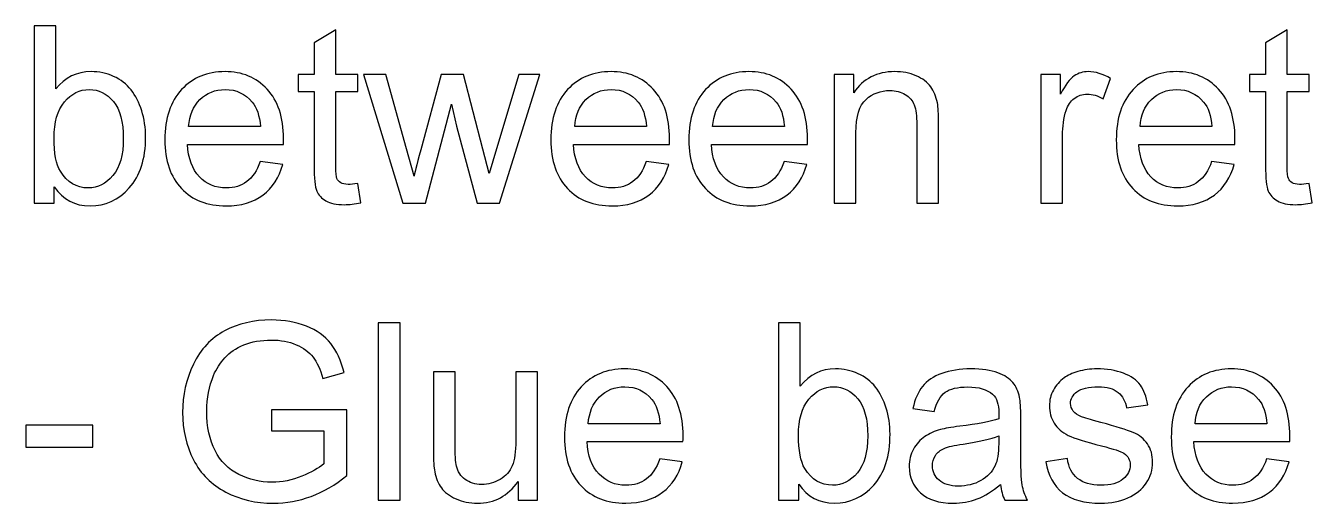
# Model space of a CAD drawing. Header units: centimetres. Extents: x -233 to -82, y 123 to 153.
# Drawn here: x -170.605 to -168.775, y 136.77 to 137.45 of the extents above; entities that cross this region are included whole.
import ezdxf

# ---------------------------------------------------------------- set-up
doc = ezdxf.new("R2010")
doc.units = ezdxf.units.CM
doc.header["$MEASUREMENT"] = 0
doc.layers.add('layer 1', color=7, linetype='Continuous')

msp = doc.modelspace()

# ---------------------------------------------------------------- linework, layer by layer
at = {"layer": 'layer 1'}
for points, knots in [([(-170.564, 137.19798), (-170.564, 137.19798), (-170.5927, 137.19798), (-170.5927, 137.19798), (-170.5927, 137.19798), (-170.5927, 137.19798), (-170.5927, 137.45048), (-170.5927, 137.45048), (-170.5927, 137.45048), (-170.5927, 137.45048), (-170.5617, 137.45048), (-170.5617, 137.45048), (-170.5617, 137.45048), (-170.5617, 137.45048), (-170.5617, 137.36038), (-170.5617, 137.36038), (-170.5617, 137.36038), (-170.5486, 137.37688), (-170.5319, 137.38508), (-170.5116, 137.38508), (-170.5116, 137.38508), (-170.5003, 137.38508), (-170.4897, 137.38278), (-170.4796, 137.37828), (-170.4796, 137.37828), (-170.4696, 137.37378), (-170.4613, 137.36738), (-170.4548, 137.35918), (-170.4548, 137.35918), (-170.4483, 137.35088), (-170.4433, 137.34098), (-170.4396, 137.32938), (-170.4396, 137.32938), (-170.4359, 137.31778), (-170.4341, 137.30538), (-170.4341, 137.29218), (-170.4341, 137.29218), (-170.4341, 137.26088), (-170.4418, 137.23668), (-170.4573, 137.21958), (-170.4573, 137.21958), (-170.4728, 137.20248), (-170.4914, 137.19388), (-170.5131, 137.19388), (-170.5131, 137.19388), (-170.5347, 137.19388), (-170.5517, 137.20288), (-170.564, 137.22088), (-170.564, 137.22088), (-170.564, 137.22088), (-170.564, 137.19798), (-170.564, 137.19798)], [0, 0, 0, 0, 0.0714286, 0.0714286, 0.0714286, 0.0714286, 0.1428571, 0.1428571, 0.1428571, 0.1428571, 0.2142857, 0.2142857, 0.2142857, 0.2142857, 0.2857143, 0.2857143, 0.2857143, 0.2857143, 0.3571429, 0.3571429, 0.3571429, 0.3571429, 0.4285714, 0.4285714, 0.4285714, 0.4285714, 0.5, 0.5, 0.5, 0.5, 0.5714286, 0.5714286, 0.5714286, 0.5714286, 0.6428571, 0.6428571, 0.6428571, 0.6428571, 0.7142857, 0.7142857, 0.7142857, 0.7142857, 0.7857143, 0.7857143, 0.7857143, 0.7857143, 0.8571429, 0.8571429, 0.8571429, 0.8571429, 1, 1, 1, 1]), ([(-170.1324, 137.22568), (-170.1324, 137.22568), (-170.128, 137.19828), (-170.128, 137.19828), (-170.128, 137.19828), (-170.1367, 137.19648), (-170.1445, 137.19558), (-170.1514, 137.19558), (-170.1514, 137.19558), (-170.1627, 137.19558), (-170.1714, 137.19738), (-170.1776, 137.20098), (-170.1776, 137.20098), (-170.1838, 137.20448), (-170.1882, 137.20918), (-170.1907, 137.21498), (-170.1907, 137.21498), (-170.1932, 137.22078), (-170.1945, 137.23298), (-170.1945, 137.25158), (-170.1945, 137.25158), (-170.1945, 137.25158), (-170.1945, 137.35678), (-170.1945, 137.35678), (-170.1945, 137.35678), (-170.1945, 137.35678), (-170.2172, 137.35678), (-170.2172, 137.35678), (-170.2172, 137.35678), (-170.2172, 137.35678), (-170.2172, 137.38088), (-170.2172, 137.38088), (-170.2172, 137.38088), (-170.2172, 137.38088), (-170.1945, 137.38088), (-170.1945, 137.38088), (-170.1945, 137.38088), (-170.1945, 137.38088), (-170.1945, 137.42618), (-170.1945, 137.42618), (-170.1945, 137.42618), (-170.1945, 137.42618), (-170.1636, 137.44478), (-170.1636, 137.44478), (-170.1636, 137.44478), (-170.1636, 137.44478), (-170.1636, 137.38088), (-170.1636, 137.38088), (-170.1636, 137.38088), (-170.1636, 137.38088), (-170.1324, 137.38088), (-170.1324, 137.38088), (-170.1324, 137.38088), (-170.1324, 137.38088), (-170.1324, 137.35678), (-170.1324, 137.35678), (-170.1324, 137.35678), (-170.1324, 137.35678), (-170.1636, 137.35678), (-170.1636, 137.35678), (-170.1636, 137.35678), (-170.1636, 137.35678), (-170.1636, 137.24978), (-170.1636, 137.24978), (-170.1636, 137.24978), (-170.1636, 137.24098), (-170.1631, 137.23528), (-170.162, 137.23278), (-170.162, 137.23278), (-170.1609, 137.23028), (-170.1591, 137.22828), (-170.1566, 137.22678), (-170.1566, 137.22678), (-170.1541, 137.22528), (-170.1506, 137.22448), (-170.1461, 137.22448), (-170.1461, 137.22448), (-170.1426, 137.22448), (-170.1381, 137.22488), (-170.1324, 137.22568)], [0, 0, 0, 0, 0.047619, 0.047619, 0.047619, 0.047619, 0.0952381, 0.0952381, 0.0952381, 0.0952381, 0.1428571, 0.1428571, 0.1428571, 0.1428571, 0.1904762, 0.1904762, 0.1904762, 0.1904762, 0.2380952, 0.2380952, 0.2380952, 0.2380952, 0.2857143, 0.2857143, 0.2857143, 0.2857143, 0.3333333, 0.3333333, 0.3333333, 0.3333333, 0.3809524, 0.3809524, 0.3809524, 0.3809524, 0.4285714, 0.4285714, 0.4285714, 0.4285714, 0.4761905, 0.4761905, 0.4761905, 0.4761905, 0.5238095, 0.5238095, 0.5238095, 0.5238095, 0.5714286, 0.5714286, 0.5714286, 0.5714286, 0.6190476, 0.6190476, 0.6190476, 0.6190476, 0.6666667, 0.6666667, 0.6666667, 0.6666667, 0.7142857, 0.7142857, 0.7142857, 0.7142857, 0.7619048, 0.7619048, 0.7619048, 0.7619048, 0.8095238, 0.8095238, 0.8095238, 0.8095238, 0.8571429, 0.8571429, 0.8571429, 0.8571429, 0.9047619, 0.9047619, 0.9047619, 0.9047619, 1, 1, 1, 1]), ([(-168.7793, 137.22568), (-168.7793, 137.22568), (-168.7749, 137.19828), (-168.7749, 137.19828), (-168.7749, 137.19828), (-168.7836, 137.19648), (-168.7914, 137.19558), (-168.7983, 137.19558), (-168.7983, 137.19558), (-168.8096, 137.19558), (-168.8183, 137.19738), (-168.8245, 137.20098), (-168.8245, 137.20098), (-168.8307, 137.20448), (-168.8351, 137.20918), (-168.8376, 137.21498), (-168.8376, 137.21498), (-168.8401, 137.22078), (-168.8414, 137.23298), (-168.8414, 137.25158), (-168.8414, 137.25158), (-168.8414, 137.25158), (-168.8414, 137.35678), (-168.8414, 137.35678), (-168.8414, 137.35678), (-168.8414, 137.35678), (-168.8641, 137.35678), (-168.8641, 137.35678), (-168.8641, 137.35678), (-168.8641, 137.35678), (-168.8641, 137.38088), (-168.8641, 137.38088), (-168.8641, 137.38088), (-168.8641, 137.38088), (-168.8414, 137.38088), (-168.8414, 137.38088), (-168.8414, 137.38088), (-168.8414, 137.38088), (-168.8414, 137.42618), (-168.8414, 137.42618), (-168.8414, 137.42618), (-168.8414, 137.42618), (-168.8105, 137.44478), (-168.8105, 137.44478), (-168.8105, 137.44478), (-168.8105, 137.44478), (-168.8105, 137.38088), (-168.8105, 137.38088), (-168.8105, 137.38088), (-168.8105, 137.38088), (-168.7793, 137.38088), (-168.7793, 137.38088), (-168.7793, 137.38088), (-168.7793, 137.38088), (-168.7793, 137.35678), (-168.7793, 137.35678), (-168.7793, 137.35678), (-168.7793, 137.35678), (-168.8105, 137.35678), (-168.8105, 137.35678), (-168.8105, 137.35678), (-168.8105, 137.35678), (-168.8105, 137.24978), (-168.8105, 137.24978), (-168.8105, 137.24978), (-168.8105, 137.24098), (-168.81, 137.23528), (-168.8089, 137.23278), (-168.8089, 137.23278), (-168.8078, 137.23028), (-168.806, 137.22828), (-168.8035, 137.22678), (-168.8035, 137.22678), (-168.801, 137.22528), (-168.7975, 137.22448), (-168.793, 137.22448), (-168.793, 137.22448), (-168.7895, 137.22448), (-168.785, 137.22488), (-168.7793, 137.22568)], [0, 0, 0, 0, 0.047619, 0.047619, 0.047619, 0.047619, 0.0952381, 0.0952381, 0.0952381, 0.0952381, 0.1428571, 0.1428571, 0.1428571, 0.1428571, 0.1904762, 0.1904762, 0.1904762, 0.1904762, 0.2380952, 0.2380952, 0.2380952, 0.2380952, 0.2857143, 0.2857143, 0.2857143, 0.2857143, 0.3333333, 0.3333333, 0.3333333, 0.3333333, 0.3809524, 0.3809524, 0.3809524, 0.3809524, 0.4285714, 0.4285714, 0.4285714, 0.4285714, 0.4761905, 0.4761905, 0.4761905, 0.4761905, 0.5238095, 0.5238095, 0.5238095, 0.5238095, 0.5714286, 0.5714286, 0.5714286, 0.5714286, 0.6190476, 0.6190476, 0.6190476, 0.6190476, 0.6666667, 0.6666667, 0.6666667, 0.6666667, 0.7142857, 0.7142857, 0.7142857, 0.7142857, 0.7619048, 0.7619048, 0.7619048, 0.7619048, 0.8095238, 0.8095238, 0.8095238, 0.8095238, 0.8571429, 0.8571429, 0.8571429, 0.8571429, 0.9047619, 0.9047619, 0.9047619, 0.9047619, 1, 1, 1, 1]), ([(-170.2711, 137.25688), (-170.2711, 137.25688), (-170.2391, 137.25288), (-170.2391, 137.25288), (-170.2391, 137.25288), (-170.2442, 137.23418), (-170.2535, 137.21968), (-170.2672, 137.20938), (-170.2672, 137.20938), (-170.2809, 137.19908), (-170.2983, 137.19388), (-170.3195, 137.19388), (-170.3195, 137.19388), (-170.3463, 137.19388), (-170.3675, 137.20208), (-170.3832, 137.21858), (-170.3832, 137.21858), (-170.3989, 137.23508), (-170.4067, 137.25818), (-170.4067, 137.28788), (-170.4067, 137.28788), (-170.4067, 137.31868), (-170.3988, 137.34258), (-170.3829, 137.35958), (-170.3829, 137.35958), (-170.367, 137.37658), (-170.3465, 137.38508), (-170.3212, 137.38508), (-170.3212, 137.38508), (-170.2968, 137.38508), (-170.2768, 137.37678), (-170.2613, 137.36008), (-170.2613, 137.36008), (-170.2458, 137.34338), (-170.238, 137.31998), (-170.238, 137.28978), (-170.238, 137.28978), (-170.238, 137.28798), (-170.2381, 137.28518), (-170.2382, 137.28148), (-170.2382, 137.28148), (-170.2382, 137.28148), (-170.3746, 137.28148), (-170.3746, 137.28148), (-170.3746, 137.28148), (-170.3735, 137.26138), (-170.3678, 137.24608), (-170.3576, 137.23538), (-170.3576, 137.23538), (-170.3474, 137.22468), (-170.3346, 137.21938), (-170.3193, 137.21938), (-170.3193, 137.21938), (-170.308, 137.21938), (-170.2983, 137.22238), (-170.2902, 137.22838), (-170.2902, 137.22838), (-170.2822, 137.23428), (-170.2758, 137.24378), (-170.2711, 137.25688)], [0, 0, 0, 0, 0.0625, 0.0625, 0.0625, 0.0625, 0.125, 0.125, 0.125, 0.125, 0.1875, 0.1875, 0.1875, 0.1875, 0.25, 0.25, 0.25, 0.25, 0.3125, 0.3125, 0.3125, 0.3125, 0.375, 0.375, 0.375, 0.375, 0.4375, 0.4375, 0.4375, 0.4375, 0.5, 0.5, 0.5, 0.5, 0.5625, 0.5625, 0.5625, 0.5625, 0.625, 0.625, 0.625, 0.625, 0.6875, 0.6875, 0.6875, 0.6875, 0.75, 0.75, 0.75, 0.75, 0.8125, 0.8125, 0.8125, 0.8125, 0.875, 0.875, 0.875, 0.875, 1, 1, 1, 1]), ([(-170.0684, 137.19798), (-170.0684, 137.19798), (-170.1244, 137.38088), (-170.1244, 137.38088), (-170.1244, 137.38088), (-170.1244, 137.38088), (-170.0923, 137.38088), (-170.0923, 137.38088), (-170.0923, 137.38088), (-170.0923, 137.38088), (-170.0632, 137.27528), (-170.0632, 137.27528), (-170.0632, 137.27528), (-170.0632, 137.27528), (-170.0524, 137.23608), (-170.0524, 137.23608), (-170.0524, 137.23608), (-170.0519, 137.23798), (-170.0488, 137.25058), (-170.0429, 137.27378), (-170.0429, 137.27378), (-170.0429, 137.27378), (-170.0138, 137.38088), (-170.0138, 137.38088), (-170.0138, 137.38088), (-170.0138, 137.38088), (-169.9819, 137.38088), (-169.9819, 137.38088), (-169.9819, 137.38088), (-169.9819, 137.38088), (-169.9545, 137.27478), (-169.9545, 137.27478), (-169.9545, 137.27478), (-169.9545, 137.27478), (-169.9454, 137.23988), (-169.9454, 137.23988), (-169.9454, 137.23988), (-169.9454, 137.23988), (-169.9349, 137.27518), (-169.9349, 137.27518), (-169.9349, 137.27518), (-169.9349, 137.27518), (-169.9035, 137.38088), (-169.9035, 137.38088), (-169.9035, 137.38088), (-169.9035, 137.38088), (-169.8734, 137.38088), (-169.8734, 137.38088), (-169.8734, 137.38088), (-169.8734, 137.38088), (-169.9306, 137.19798), (-169.9306, 137.19798), (-169.9306, 137.19798), (-169.9306, 137.19798), (-169.9628, 137.19798), (-169.9628, 137.19798), (-169.9628, 137.19798), (-169.9628, 137.19798), (-169.9919, 137.30758), (-169.9919, 137.30758), (-169.9919, 137.30758), (-169.9919, 137.30758), (-169.999, 137.33868), (-169.999, 137.33868), (-169.999, 137.33868), (-169.999, 137.33868), (-170.036, 137.19798), (-170.036, 137.19798), (-170.036, 137.19798), (-170.036, 137.19798), (-170.0684, 137.19798), (-170.0684, 137.19798)], [0, 0, 0, 0, 0.0526316, 0.0526316, 0.0526316, 0.0526316, 0.1052632, 0.1052632, 0.1052632, 0.1052632, 0.1578947, 0.1578947, 0.1578947, 0.1578947, 0.2105263, 0.2105263, 0.2105263, 0.2105263, 0.2631579, 0.2631579, 0.2631579, 0.2631579, 0.3157895, 0.3157895, 0.3157895, 0.3157895, 0.3684211, 0.3684211, 0.3684211, 0.3684211, 0.4210526, 0.4210526, 0.4210526, 0.4210526, 0.4736842, 0.4736842, 0.4736842, 0.4736842, 0.5263158, 0.5263158, 0.5263158, 0.5263158, 0.5789474, 0.5789474, 0.5789474, 0.5789474, 0.6315789, 0.6315789, 0.6315789, 0.6315789, 0.6842105, 0.6842105, 0.6842105, 0.6842105, 0.7368421, 0.7368421, 0.7368421, 0.7368421, 0.7894737, 0.7894737, 0.7894737, 0.7894737, 0.8421053, 0.8421053, 0.8421053, 0.8421053, 0.8947368, 0.8947368, 0.8947368, 0.8947368, 1, 1, 1, 1]), ([(-169.7221, 137.25688), (-169.7221, 137.25688), (-169.6901, 137.25288), (-169.6901, 137.25288), (-169.6901, 137.25288), (-169.6952, 137.23418), (-169.7045, 137.21968), (-169.7182, 137.20938), (-169.7182, 137.20938), (-169.7319, 137.19908), (-169.7493, 137.19388), (-169.7705, 137.19388), (-169.7705, 137.19388), (-169.7973, 137.19388), (-169.8185, 137.20208), (-169.8342, 137.21858), (-169.8342, 137.21858), (-169.8499, 137.23508), (-169.8577, 137.25818), (-169.8577, 137.28788), (-169.8577, 137.28788), (-169.8577, 137.31868), (-169.8498, 137.34258), (-169.8339, 137.35958), (-169.8339, 137.35958), (-169.818, 137.37658), (-169.7975, 137.38508), (-169.7722, 137.38508), (-169.7722, 137.38508), (-169.7478, 137.38508), (-169.7278, 137.37678), (-169.7123, 137.36008), (-169.7123, 137.36008), (-169.6968, 137.34338), (-169.689, 137.31998), (-169.689, 137.28978), (-169.689, 137.28978), (-169.689, 137.28798), (-169.6891, 137.28518), (-169.6892, 137.28148), (-169.6892, 137.28148), (-169.6892, 137.28148), (-169.8256, 137.28148), (-169.8256, 137.28148), (-169.8256, 137.28148), (-169.8245, 137.26138), (-169.8188, 137.24608), (-169.8086, 137.23538), (-169.8086, 137.23538), (-169.7984, 137.22468), (-169.7856, 137.21938), (-169.7703, 137.21938), (-169.7703, 137.21938), (-169.759, 137.21938), (-169.7493, 137.22238), (-169.7412, 137.22838), (-169.7412, 137.22838), (-169.7332, 137.23428), (-169.7268, 137.24378), (-169.7221, 137.25688)], [0, 0, 0, 0, 0.0625, 0.0625, 0.0625, 0.0625, 0.125, 0.125, 0.125, 0.125, 0.1875, 0.1875, 0.1875, 0.1875, 0.25, 0.25, 0.25, 0.25, 0.3125, 0.3125, 0.3125, 0.3125, 0.375, 0.375, 0.375, 0.375, 0.4375, 0.4375, 0.4375, 0.4375, 0.5, 0.5, 0.5, 0.5, 0.5625, 0.5625, 0.5625, 0.5625, 0.625, 0.625, 0.625, 0.625, 0.6875, 0.6875, 0.6875, 0.6875, 0.75, 0.75, 0.75, 0.75, 0.8125, 0.8125, 0.8125, 0.8125, 0.875, 0.875, 0.875, 0.875, 1, 1, 1, 1]), ([(-169.5259, 137.25688), (-169.5259, 137.25688), (-169.4939, 137.25288), (-169.4939, 137.25288), (-169.4939, 137.25288), (-169.499, 137.23418), (-169.5083, 137.21968), (-169.522, 137.20938), (-169.522, 137.20938), (-169.5357, 137.19908), (-169.5531, 137.19388), (-169.5743, 137.19388), (-169.5743, 137.19388), (-169.6011, 137.19388), (-169.6223, 137.20208), (-169.638, 137.21858), (-169.638, 137.21858), (-169.6537, 137.23508), (-169.6615, 137.25818), (-169.6615, 137.28788), (-169.6615, 137.28788), (-169.6615, 137.31868), (-169.6536, 137.34258), (-169.6377, 137.35958), (-169.6377, 137.35958), (-169.6218, 137.37658), (-169.6013, 137.38508), (-169.576, 137.38508), (-169.576, 137.38508), (-169.5516, 137.38508), (-169.5316, 137.37678), (-169.5161, 137.36008), (-169.5161, 137.36008), (-169.5006, 137.34338), (-169.4928, 137.31998), (-169.4928, 137.28978), (-169.4928, 137.28978), (-169.4928, 137.28798), (-169.4929, 137.28518), (-169.493, 137.28148), (-169.493, 137.28148), (-169.493, 137.28148), (-169.6294, 137.28148), (-169.6294, 137.28148), (-169.6294, 137.28148), (-169.6283, 137.26138), (-169.6226, 137.24608), (-169.6124, 137.23538), (-169.6124, 137.23538), (-169.6022, 137.22468), (-169.5894, 137.21938), (-169.5741, 137.21938), (-169.5741, 137.21938), (-169.5628, 137.21938), (-169.5531, 137.22238), (-169.545, 137.22838), (-169.545, 137.22838), (-169.537, 137.23428), (-169.5306, 137.24378), (-169.5259, 137.25688)], [0, 0, 0, 0, 0.0625, 0.0625, 0.0625, 0.0625, 0.125, 0.125, 0.125, 0.125, 0.1875, 0.1875, 0.1875, 0.1875, 0.25, 0.25, 0.25, 0.25, 0.3125, 0.3125, 0.3125, 0.3125, 0.375, 0.375, 0.375, 0.375, 0.4375, 0.4375, 0.4375, 0.4375, 0.5, 0.5, 0.5, 0.5, 0.5625, 0.5625, 0.5625, 0.5625, 0.625, 0.625, 0.625, 0.625, 0.6875, 0.6875, 0.6875, 0.6875, 0.75, 0.75, 0.75, 0.75, 0.8125, 0.8125, 0.8125, 0.8125, 0.875, 0.875, 0.875, 0.875, 1, 1, 1, 1]), ([(-169.4549, 137.19798), (-169.4549, 137.19798), (-169.4549, 137.38088), (-169.4549, 137.38088), (-169.4549, 137.38088), (-169.4549, 137.38088), (-169.427, 137.38088), (-169.427, 137.38088), (-169.427, 137.38088), (-169.427, 137.38088), (-169.427, 137.35488), (-169.427, 137.35488), (-169.427, 137.35488), (-169.4136, 137.37498), (-169.3942, 137.38508), (-169.3688, 137.38508), (-169.3688, 137.38508), (-169.3578, 137.38508), (-169.3477, 137.38308), (-169.3384, 137.37918), (-169.3384, 137.37918), (-169.3291, 137.37518), (-169.3222, 137.36998), (-169.3176, 137.36358), (-169.3176, 137.36358), (-169.3131, 137.35708), (-169.3099, 137.34948), (-169.308, 137.34058), (-169.308, 137.34058), (-169.3069, 137.33488), (-169.3063, 137.32478), (-169.3063, 137.31048), (-169.3063, 137.31048), (-169.3063, 137.31048), (-169.3063, 137.19798), (-169.3063, 137.19798), (-169.3063, 137.19798), (-169.3063, 137.19798), (-169.3373, 137.19798), (-169.3373, 137.19798), (-169.3373, 137.19798), (-169.3373, 137.19798), (-169.3373, 137.30928), (-169.3373, 137.30928), (-169.3373, 137.30928), (-169.3373, 137.32188), (-169.3385, 137.33128), (-169.3409, 137.33758), (-169.3409, 137.33758), (-169.3433, 137.34388), (-169.3476, 137.34888), (-169.3537, 137.35258), (-169.3537, 137.35258), (-169.3599, 137.35628), (-169.3671, 137.35818), (-169.3754, 137.35818), (-169.3754, 137.35818), (-169.3886, 137.35818), (-169.4, 137.35398), (-169.4095, 137.34558), (-169.4095, 137.34558), (-169.4191, 137.33718), (-169.4239, 137.32128), (-169.4239, 137.29788), (-169.4239, 137.29788), (-169.4239, 137.29788), (-169.4239, 137.19798), (-169.4239, 137.19798), (-169.4239, 137.19798), (-169.4239, 137.19798), (-169.4549, 137.19798), (-169.4549, 137.19798)], [0, 0, 0, 0, 0.0526316, 0.0526316, 0.0526316, 0.0526316, 0.1052632, 0.1052632, 0.1052632, 0.1052632, 0.1578947, 0.1578947, 0.1578947, 0.1578947, 0.2105263, 0.2105263, 0.2105263, 0.2105263, 0.2631579, 0.2631579, 0.2631579, 0.2631579, 0.3157895, 0.3157895, 0.3157895, 0.3157895, 0.3684211, 0.3684211, 0.3684211, 0.3684211, 0.4210526, 0.4210526, 0.4210526, 0.4210526, 0.4736842, 0.4736842, 0.4736842, 0.4736842, 0.5263158, 0.5263158, 0.5263158, 0.5263158, 0.5789474, 0.5789474, 0.5789474, 0.5789474, 0.6315789, 0.6315789, 0.6315789, 0.6315789, 0.6842105, 0.6842105, 0.6842105, 0.6842105, 0.7368421, 0.7368421, 0.7368421, 0.7368421, 0.7894737, 0.7894737, 0.7894737, 0.7894737, 0.8421053, 0.8421053, 0.8421053, 0.8421053, 0.8947368, 0.8947368, 0.8947368, 0.8947368, 1, 1, 1, 1]), ([(-169.1611, 137.19798), (-169.1611, 137.19798), (-169.1611, 137.38088), (-169.1611, 137.38088), (-169.1611, 137.38088), (-169.1611, 137.38088), (-169.1332, 137.38088), (-169.1332, 137.38088), (-169.1332, 137.38088), (-169.1332, 137.38088), (-169.1332, 137.35318), (-169.1332, 137.35318), (-169.1332, 137.35318), (-169.1261, 137.36618), (-169.1195, 137.37478), (-169.1134, 137.37888), (-169.1134, 137.37888), (-169.1074, 137.38298), (-169.1008, 137.38508), (-169.0936, 137.38508), (-169.0936, 137.38508), (-169.0831, 137.38508), (-169.0725, 137.38178), (-169.0617, 137.37508), (-169.0617, 137.37508), (-169.0617, 137.37508), (-169.0724, 137.34628), (-169.0724, 137.34628), (-169.0724, 137.34628), (-169.0799, 137.35078), (-169.0875, 137.35298), (-169.0951, 137.35298), (-169.0951, 137.35298), (-169.1019, 137.35298), (-169.108, 137.35098), (-169.1134, 137.34688), (-169.1134, 137.34688), (-169.1188, 137.34278), (-169.1226, 137.33718), (-169.1249, 137.32988), (-169.1249, 137.32988), (-169.1284, 137.31888), (-169.1301, 137.30688), (-169.1301, 137.29378), (-169.1301, 137.29378), (-169.1301, 137.29378), (-169.1301, 137.19798), (-169.1301, 137.19798), (-169.1301, 137.19798), (-169.1301, 137.19798), (-169.1611, 137.19798), (-169.1611, 137.19798)], [0, 0, 0, 0, 0.0714286, 0.0714286, 0.0714286, 0.0714286, 0.1428571, 0.1428571, 0.1428571, 0.1428571, 0.2142857, 0.2142857, 0.2142857, 0.2142857, 0.2857143, 0.2857143, 0.2857143, 0.2857143, 0.3571429, 0.3571429, 0.3571429, 0.3571429, 0.4285714, 0.4285714, 0.4285714, 0.4285714, 0.5, 0.5, 0.5, 0.5, 0.5714286, 0.5714286, 0.5714286, 0.5714286, 0.6428571, 0.6428571, 0.6428571, 0.6428571, 0.7142857, 0.7142857, 0.7142857, 0.7142857, 0.7857143, 0.7857143, 0.7857143, 0.7857143, 0.8571429, 0.8571429, 0.8571429, 0.8571429, 1, 1, 1, 1]), ([(-168.918, 137.25688), (-168.918, 137.25688), (-168.886, 137.25288), (-168.886, 137.25288), (-168.886, 137.25288), (-168.8911, 137.23418), (-168.9004, 137.21968), (-168.9141, 137.20938), (-168.9141, 137.20938), (-168.9278, 137.19908), (-168.9452, 137.19388), (-168.9664, 137.19388), (-168.9664, 137.19388), (-168.9932, 137.19388), (-169.0144, 137.20208), (-169.0301, 137.21858), (-169.0301, 137.21858), (-169.0458, 137.23508), (-169.0536, 137.25818), (-169.0536, 137.28788), (-169.0536, 137.28788), (-169.0536, 137.31868), (-169.0457, 137.34258), (-169.0298, 137.35958), (-169.0298, 137.35958), (-169.0139, 137.37658), (-168.9934, 137.38508), (-168.9681, 137.38508), (-168.9681, 137.38508), (-168.9437, 137.38508), (-168.9237, 137.37678), (-168.9082, 137.36008), (-168.9082, 137.36008), (-168.8927, 137.34338), (-168.8849, 137.31998), (-168.8849, 137.28978), (-168.8849, 137.28978), (-168.8849, 137.28798), (-168.885, 137.28518), (-168.8851, 137.28148), (-168.8851, 137.28148), (-168.8851, 137.28148), (-169.0215, 137.28148), (-169.0215, 137.28148), (-169.0215, 137.28148), (-169.0204, 137.26138), (-169.0147, 137.24608), (-169.0045, 137.23538), (-169.0045, 137.23538), (-168.9943, 137.22468), (-168.9815, 137.21938), (-168.9662, 137.21938), (-168.9662, 137.21938), (-168.9549, 137.21938), (-168.9452, 137.22238), (-168.9371, 137.22838), (-168.9371, 137.22838), (-168.9291, 137.23428), (-168.9227, 137.24378), (-168.918, 137.25688)], [0, 0, 0, 0, 0.0625, 0.0625, 0.0625, 0.0625, 0.125, 0.125, 0.125, 0.125, 0.1875, 0.1875, 0.1875, 0.1875, 0.25, 0.25, 0.25, 0.25, 0.3125, 0.3125, 0.3125, 0.3125, 0.375, 0.375, 0.375, 0.375, 0.4375, 0.4375, 0.4375, 0.4375, 0.5, 0.5, 0.5, 0.5, 0.5625, 0.5625, 0.5625, 0.5625, 0.625, 0.625, 0.625, 0.625, 0.6875, 0.6875, 0.6875, 0.6875, 0.75, 0.75, 0.75, 0.75, 0.8125, 0.8125, 0.8125, 0.8125, 0.875, 0.875, 0.875, 0.875, 1, 1, 1, 1]), ([(-170.5643, 137.29078), (-170.5643, 137.26888), (-170.5613, 137.25298), (-170.5553, 137.24328), (-170.5553, 137.24328), (-170.5456, 137.22738), (-170.5324, 137.21938), (-170.5157, 137.21938), (-170.5157, 137.21938), (-170.5022, 137.21938), (-170.4905, 137.22528), (-170.4806, 137.23708), (-170.4806, 137.23708), (-170.4707, 137.24878), (-170.4658, 137.26628), (-170.4658, 137.28958), (-170.4658, 137.28958), (-170.4658, 137.31348), (-170.4705, 137.33118), (-170.48, 137.34258), (-170.48, 137.34258), (-170.4895, 137.35388), (-170.5009, 137.35958), (-170.5143, 137.35958), (-170.5143, 137.35958), (-170.5279, 137.35958), (-170.5396, 137.35368), (-170.5495, 137.34198), (-170.5495, 137.34198), (-170.5594, 137.33018), (-170.5643, 137.31308), (-170.5643, 137.29078)], [0, 0, 0, 0, 0.1111111, 0.1111111, 0.1111111, 0.1111111, 0.2222222, 0.2222222, 0.2222222, 0.2222222, 0.3333333, 0.3333333, 0.3333333, 0.3333333, 0.4444444, 0.4444444, 0.4444444, 0.4444444, 0.5555556, 0.5555556, 0.5555556, 0.5555556, 0.6666667, 0.6666667, 0.6666667, 0.6666667, 0.7777778, 0.7777778, 0.7777778, 0.7777778, 1, 1, 1, 1]), ([(-170.3729, 137.30698), (-170.3729, 137.30698), (-170.2708, 137.30698), (-170.2708, 137.30698), (-170.2708, 137.30698), (-170.2721, 137.32238), (-170.276, 137.33398), (-170.2825, 137.34168), (-170.2825, 137.34168), (-170.2924, 137.35358), (-170.3052, 137.35958), (-170.3209, 137.35958), (-170.3209, 137.35958), (-170.3352, 137.35958), (-170.3471, 137.35478), (-170.3568, 137.34528), (-170.3568, 137.34528), (-170.3665, 137.33578), (-170.3719, 137.32298), (-170.3729, 137.30698)], [0, 0, 0, 0, 0.1666667, 0.1666667, 0.1666667, 0.1666667, 0.3333333, 0.3333333, 0.3333333, 0.3333333, 0.5, 0.5, 0.5, 0.5, 0.6666667, 0.6666667, 0.6666667, 0.6666667, 1, 1, 1, 1]), ([(-169.8239, 137.30698), (-169.8239, 137.30698), (-169.7218, 137.30698), (-169.7218, 137.30698), (-169.7218, 137.30698), (-169.7231, 137.32238), (-169.727, 137.33398), (-169.7335, 137.34168), (-169.7335, 137.34168), (-169.7434, 137.35358), (-169.7562, 137.35958), (-169.7719, 137.35958), (-169.7719, 137.35958), (-169.7862, 137.35958), (-169.7981, 137.35478), (-169.8078, 137.34528), (-169.8078, 137.34528), (-169.8175, 137.33578), (-169.8229, 137.32298), (-169.8239, 137.30698)], [0, 0, 0, 0, 0.1666667, 0.1666667, 0.1666667, 0.1666667, 0.3333333, 0.3333333, 0.3333333, 0.3333333, 0.5, 0.5, 0.5, 0.5, 0.6666667, 0.6666667, 0.6666667, 0.6666667, 1, 1, 1, 1]), ([(-169.6277, 137.30698), (-169.6277, 137.30698), (-169.5256, 137.30698), (-169.5256, 137.30698), (-169.5256, 137.30698), (-169.5269, 137.32238), (-169.5308, 137.33398), (-169.5373, 137.34168), (-169.5373, 137.34168), (-169.5472, 137.35358), (-169.56, 137.35958), (-169.5757, 137.35958), (-169.5757, 137.35958), (-169.59, 137.35958), (-169.6019, 137.35478), (-169.6116, 137.34528), (-169.6116, 137.34528), (-169.6213, 137.33578), (-169.6267, 137.32298), (-169.6277, 137.30698)], [0, 0, 0, 0, 0.1666667, 0.1666667, 0.1666667, 0.1666667, 0.3333333, 0.3333333, 0.3333333, 0.3333333, 0.5, 0.5, 0.5, 0.5, 0.6666667, 0.6666667, 0.6666667, 0.6666667, 1, 1, 1, 1]), ([(-169.0198, 137.30698), (-169.0198, 137.30698), (-168.9177, 137.30698), (-168.9177, 137.30698), (-168.9177, 137.30698), (-168.919, 137.32238), (-168.9229, 137.33398), (-168.9294, 137.34168), (-168.9294, 137.34168), (-168.9393, 137.35358), (-168.9521, 137.35958), (-168.9678, 137.35958), (-168.9678, 137.35958), (-168.9821, 137.35958), (-168.994, 137.35478), (-169.0037, 137.34528), (-169.0037, 137.34528), (-169.0134, 137.33578), (-169.0188, 137.32298), (-169.0198, 137.30698)], [0, 0, 0, 0, 0.1666667, 0.1666667, 0.1666667, 0.1666667, 0.3333333, 0.3333333, 0.3333333, 0.3333333, 0.5, 0.5, 0.5, 0.5, 0.6666667, 0.6666667, 0.6666667, 0.6666667, 1, 1, 1, 1]), ([(-170.2549, 136.87364), (-170.2549, 136.87364), (-170.2549, 136.90334), (-170.2549, 136.90334), (-170.2549, 136.90334), (-170.2549, 136.90334), (-170.1479, 136.90344), (-170.1479, 136.90344), (-170.1479, 136.90344), (-170.1479, 136.90344), (-170.1479, 136.80974), (-170.1479, 136.80974), (-170.1479, 136.80974), (-170.1644, 136.79664), (-170.1813, 136.78684), (-170.1987, 136.78024), (-170.1987, 136.78024), (-170.2162, 136.77364), (-170.2341, 136.77034), (-170.2525, 136.77034), (-170.2525, 136.77034), (-170.2773, 136.77034), (-170.2998, 136.77564), (-170.3201, 136.78634), (-170.3201, 136.78634), (-170.3404, 136.79694), (-170.3557, 136.81224), (-170.366, 136.83234), (-170.366, 136.83234), (-170.3763, 136.85244), (-170.3815, 136.87484), (-170.3815, 136.89974), (-170.3815, 136.89974), (-170.3815, 136.92424), (-170.3764, 136.94724), (-170.3661, 136.96854), (-170.3661, 136.96854), (-170.3558, 136.98984), (-170.341, 137.00564), (-170.3217, 137.01594), (-170.3217, 137.01594), (-170.3024, 137.02624), (-170.2802, 137.03144), (-170.2551, 137.03144), (-170.2551, 137.03144), (-170.2368, 137.03144), (-170.2203, 137.02854), (-170.2055, 137.02264), (-170.2055, 137.02264), (-170.1908, 137.01674), (-170.1792, 137.00844), (-170.1708, 136.99794), (-170.1708, 136.99794), (-170.1625, 136.98734), (-170.1561, 136.97354), (-170.1517, 136.95654), (-170.1517, 136.95654), (-170.1517, 136.95654), (-170.1819, 136.94824), (-170.1819, 136.94824), (-170.1819, 136.94824), (-170.1857, 136.96114), (-170.1904, 136.97124), (-170.196, 136.97864), (-170.196, 136.97864), (-170.2016, 136.98594), (-170.2096, 136.99184), (-170.2201, 136.99624), (-170.2201, 136.99624), (-170.2306, 137.00064), (-170.2422, 137.00284), (-170.2549, 137.00284), (-170.2549, 137.00284), (-170.2702, 137.00284), (-170.2834, 137.00054), (-170.2945, 136.99594), (-170.2945, 136.99594), (-170.3056, 136.99124), (-170.3146, 136.98514), (-170.3214, 136.97754), (-170.3214, 136.97754), (-170.3283, 136.96994), (-170.3336, 136.96164), (-170.3374, 136.95254), (-170.3374, 136.95254), (-170.3439, 136.93694), (-170.3471, 136.92004), (-170.3471, 136.90174), (-170.3471, 136.90174), (-170.3471, 136.87924), (-170.3432, 136.86044), (-170.3354, 136.84534), (-170.3354, 136.84534), (-170.3277, 136.83014), (-170.3164, 136.81884), (-170.3016, 136.81154), (-170.3016, 136.81154), (-170.2868, 136.80414), (-170.2711, 136.80044), (-170.2544, 136.80044), (-170.2544, 136.80044), (-170.2399, 136.80044), (-170.2258, 136.80324), (-170.212, 136.80884), (-170.212, 136.80884), (-170.1983, 136.81434), (-170.1878, 136.82034), (-170.1807, 136.82664), (-170.1807, 136.82664), (-170.1807, 136.82664), (-170.1807, 136.87364), (-170.1807, 136.87364), (-170.1807, 136.87364), (-170.1807, 136.87364), (-170.2549, 136.87364), (-170.2549, 136.87364)], [0, 0, 0, 0, 0.0333333, 0.0333333, 0.0333333, 0.0333333, 0.0666667, 0.0666667, 0.0666667, 0.0666667, 0.1, 0.1, 0.1, 0.1, 0.1333333, 0.1333333, 0.1333333, 0.1333333, 0.1666667, 0.1666667, 0.1666667, 0.1666667, 0.2, 0.2, 0.2, 0.2, 0.2333333, 0.2333333, 0.2333333, 0.2333333, 0.2666667, 0.2666667, 0.2666667, 0.2666667, 0.3, 0.3, 0.3, 0.3, 0.3333333, 0.3333333, 0.3333333, 0.3333333, 0.3666667, 0.3666667, 0.3666667, 0.3666667, 0.4, 0.4, 0.4, 0.4, 0.4333333, 0.4333333, 0.4333333, 0.4333333, 0.4666667, 0.4666667, 0.4666667, 0.4666667, 0.5, 0.5, 0.5, 0.5, 0.5333333, 0.5333333, 0.5333333, 0.5333333, 0.5666667, 0.5666667, 0.5666667, 0.5666667, 0.6, 0.6, 0.6, 0.6, 0.6333333, 0.6333333, 0.6333333, 0.6333333, 0.6666667, 0.6666667, 0.6666667, 0.6666667, 0.7, 0.7, 0.7, 0.7, 0.7333333, 0.7333333, 0.7333333, 0.7333333, 0.7666667, 0.7666667, 0.7666667, 0.7666667, 0.8, 0.8, 0.8, 0.8, 0.8333333, 0.8333333, 0.8333333, 0.8333333, 0.8666667, 0.8666667, 0.8666667, 0.8666667, 0.9, 0.9, 0.9, 0.9, 0.9333333, 0.9333333, 0.9333333, 0.9333333, 1, 1, 1, 1]), ([(-170.1033, 136.77464), (-170.1033, 136.77464), (-170.1033, 137.02714), (-170.1033, 137.02714), (-170.1033, 137.02714), (-170.1033, 137.02714), (-170.0723, 137.02714), (-170.0723, 137.02714), (-170.0723, 137.02714), (-170.0723, 137.02714), (-170.0723, 136.77464), (-170.0723, 136.77464), (-170.0723, 136.77464), (-170.0723, 136.77464), (-170.1033, 136.77464), (-170.1033, 136.77464)], [0, 0, 0, 0, 0.2, 0.2, 0.2, 0.2, 0.4, 0.4, 0.4, 0.4, 0.6, 0.6, 0.6, 0.6, 1, 1, 1, 1]), ([(-169.5053, 136.77464), (-169.5053, 136.77464), (-169.534, 136.77464), (-169.534, 136.77464), (-169.534, 136.77464), (-169.534, 136.77464), (-169.534, 137.02714), (-169.534, 137.02714), (-169.534, 137.02714), (-169.534, 137.02714), (-169.503, 137.02714), (-169.503, 137.02714), (-169.503, 137.02714), (-169.503, 137.02714), (-169.503, 136.93704), (-169.503, 136.93704), (-169.503, 136.93704), (-169.4899, 136.95354), (-169.4732, 136.96174), (-169.4529, 136.96174), (-169.4529, 136.96174), (-169.4416, 136.96174), (-169.431, 136.95944), (-169.4209, 136.95494), (-169.4209, 136.95494), (-169.4109, 136.95044), (-169.4026, 136.94404), (-169.3961, 136.93584), (-169.3961, 136.93584), (-169.3896, 136.92754), (-169.3846, 136.91764), (-169.3809, 136.90604), (-169.3809, 136.90604), (-169.3772, 136.89444), (-169.3754, 136.88204), (-169.3754, 136.86884), (-169.3754, 136.86884), (-169.3754, 136.83754), (-169.3831, 136.81334), (-169.3986, 136.79624), (-169.3986, 136.79624), (-169.4141, 136.77914), (-169.4327, 136.77054), (-169.4544, 136.77054), (-169.4544, 136.77054), (-169.476, 136.77054), (-169.493, 136.77954), (-169.5053, 136.79754), (-169.5053, 136.79754), (-169.5053, 136.79754), (-169.5053, 136.77464), (-169.5053, 136.77464)], [0, 0, 0, 0, 0.0714286, 0.0714286, 0.0714286, 0.0714286, 0.1428571, 0.1428571, 0.1428571, 0.1428571, 0.2142857, 0.2142857, 0.2142857, 0.2142857, 0.2857143, 0.2857143, 0.2857143, 0.2857143, 0.3571429, 0.3571429, 0.3571429, 0.3571429, 0.4285714, 0.4285714, 0.4285714, 0.4285714, 0.5, 0.5, 0.5, 0.5, 0.5714286, 0.5714286, 0.5714286, 0.5714286, 0.6428571, 0.6428571, 0.6428571, 0.6428571, 0.7142857, 0.7142857, 0.7142857, 0.7142857, 0.7857143, 0.7857143, 0.7857143, 0.7857143, 0.8571429, 0.8571429, 0.8571429, 0.8571429, 1, 1, 1, 1]), ([(-169.9044, 136.77464), (-169.9044, 136.77464), (-169.9044, 136.80154), (-169.9044, 136.80154), (-169.9044, 136.80154), (-169.9186, 136.78084), (-169.9379, 136.77054), (-169.9624, 136.77054), (-169.9624, 136.77054), (-169.9732, 136.77054), (-169.9833, 136.77264), (-169.9926, 136.77674), (-169.9926, 136.77674), (-170.002, 136.78084), (-170.009, 136.78604), (-170.0135, 136.79234), (-170.0135, 136.79234), (-170.018, 136.79854), (-170.0212, 136.80624), (-170.023, 136.81534), (-170.023, 136.81534), (-170.0243, 136.82144), (-170.0249, 136.83104), (-170.0249, 136.84424), (-170.0249, 136.84424), (-170.0249, 136.84424), (-170.0249, 136.95754), (-170.0249, 136.95754), (-170.0249, 136.95754), (-170.0249, 136.95754), (-169.9939, 136.95754), (-169.9939, 136.95754), (-169.9939, 136.95754), (-169.9939, 136.95754), (-169.9939, 136.85614), (-169.9939, 136.85614), (-169.9939, 136.85614), (-169.9939, 136.83994), (-169.9933, 136.82904), (-169.992, 136.82334), (-169.992, 136.82334), (-169.9901, 136.81524), (-169.9859, 136.80884), (-169.9796, 136.80424), (-169.9796, 136.80424), (-169.9733, 136.79954), (-169.9655, 136.79724), (-169.9562, 136.79724), (-169.9562, 136.79724), (-169.9469, 136.79724), (-169.9382, 136.79964), (-169.93, 136.80444), (-169.93, 136.80444), (-169.9219, 136.80914), (-169.9161, 136.81564), (-169.9127, 136.82384), (-169.9127, 136.82384), (-169.9093, 136.83204), (-169.9076, 136.84394), (-169.9076, 136.85954), (-169.9076, 136.85954), (-169.9076, 136.85954), (-169.9076, 136.95754), (-169.9076, 136.95754), (-169.9076, 136.95754), (-169.9076, 136.95754), (-169.8766, 136.95754), (-169.8766, 136.95754), (-169.8766, 136.95754), (-169.8766, 136.95754), (-169.8766, 136.77464), (-169.8766, 136.77464), (-169.8766, 136.77464), (-169.8766, 136.77464), (-169.9044, 136.77464), (-169.9044, 136.77464)], [0, 0, 0, 0, 0.05, 0.05, 0.05, 0.05, 0.1, 0.1, 0.1, 0.1, 0.15, 0.15, 0.15, 0.15, 0.2, 0.2, 0.2, 0.2, 0.25, 0.25, 0.25, 0.25, 0.3, 0.3, 0.3, 0.3, 0.35, 0.35, 0.35, 0.35, 0.4, 0.4, 0.4, 0.4, 0.45, 0.45, 0.45, 0.45, 0.5, 0.5, 0.5, 0.5, 0.55, 0.55, 0.55, 0.55, 0.6, 0.6, 0.6, 0.6, 0.65, 0.65, 0.65, 0.65, 0.7, 0.7, 0.7, 0.7, 0.75, 0.75, 0.75, 0.75, 0.8, 0.8, 0.8, 0.8, 0.85, 0.85, 0.85, 0.85, 0.9, 0.9, 0.9, 0.9, 1, 1, 1, 1]), ([(-169.7028, 136.83354), (-169.7028, 136.83354), (-169.6708, 136.82954), (-169.6708, 136.82954), (-169.6708, 136.82954), (-169.6759, 136.81084), (-169.6852, 136.79634), (-169.6989, 136.78604), (-169.6989, 136.78604), (-169.7126, 136.77574), (-169.73, 136.77054), (-169.7512, 136.77054), (-169.7512, 136.77054), (-169.778, 136.77054), (-169.7992, 136.77874), (-169.8149, 136.79524), (-169.8149, 136.79524), (-169.8306, 136.81174), (-169.8384, 136.83484), (-169.8384, 136.86454), (-169.8384, 136.86454), (-169.8384, 136.89534), (-169.8305, 136.91924), (-169.8146, 136.93624), (-169.8146, 136.93624), (-169.7987, 136.95324), (-169.7782, 136.96174), (-169.7529, 136.96174), (-169.7529, 136.96174), (-169.7285, 136.96174), (-169.7085, 136.95344), (-169.693, 136.93674), (-169.693, 136.93674), (-169.6775, 136.92004), (-169.6697, 136.89664), (-169.6697, 136.86644), (-169.6697, 136.86644), (-169.6697, 136.86464), (-169.6698, 136.86184), (-169.6699, 136.85814), (-169.6699, 136.85814), (-169.6699, 136.85814), (-169.8063, 136.85814), (-169.8063, 136.85814), (-169.8063, 136.85814), (-169.8052, 136.83804), (-169.7995, 136.82274), (-169.7893, 136.81204), (-169.7893, 136.81204), (-169.7791, 136.80134), (-169.7663, 136.79604), (-169.751, 136.79604), (-169.751, 136.79604), (-169.7397, 136.79604), (-169.73, 136.79904), (-169.7219, 136.80504), (-169.7219, 136.80504), (-169.7139, 136.81094), (-169.7075, 136.82044), (-169.7028, 136.83354)], [0, 0, 0, 0, 0.0625, 0.0625, 0.0625, 0.0625, 0.125, 0.125, 0.125, 0.125, 0.1875, 0.1875, 0.1875, 0.1875, 0.25, 0.25, 0.25, 0.25, 0.3125, 0.3125, 0.3125, 0.3125, 0.375, 0.375, 0.375, 0.375, 0.4375, 0.4375, 0.4375, 0.4375, 0.5, 0.5, 0.5, 0.5, 0.5625, 0.5625, 0.5625, 0.5625, 0.625, 0.625, 0.625, 0.625, 0.6875, 0.6875, 0.6875, 0.6875, 0.75, 0.75, 0.75, 0.75, 0.8125, 0.8125, 0.8125, 0.8125, 0.875, 0.875, 0.875, 0.875, 1, 1, 1, 1]), ([(-169.2183, 136.79724), (-169.2298, 136.78744), (-169.2408, 136.78054), (-169.2514, 136.77654), (-169.2514, 136.77654), (-169.2621, 136.77254), (-169.2735, 136.77054), (-169.2856, 136.77054), (-169.2856, 136.77054), (-169.3057, 136.77054), (-169.3212, 136.77544), (-169.332, 136.78524), (-169.332, 136.78524), (-169.3428, 136.79504), (-169.3482, 136.80754), (-169.3482, 136.82284), (-169.3482, 136.82284), (-169.3482, 136.83184), (-169.3461, 136.84004), (-169.342, 136.84744), (-169.342, 136.84744), (-169.3379, 136.85484), (-169.3326, 136.86074), (-169.326, 136.86524), (-169.326, 136.86524), (-169.3194, 136.86974), (-169.312, 136.87314), (-169.3037, 136.87544), (-169.3037, 136.87544), (-169.2976, 136.87704), (-169.2885, 136.87854), (-169.2762, 136.88004), (-169.2762, 136.88004), (-169.2511, 136.88304), (-169.2327, 136.88664), (-169.2209, 136.89074), (-169.2209, 136.89074), (-169.2208, 136.89504), (-169.2207, 136.89774), (-169.2207, 136.89884), (-169.2207, 136.89884), (-169.2207, 136.91144), (-169.2236, 136.92034), (-169.2295, 136.92554), (-169.2295, 136.92554), (-169.2374, 136.93254), (-169.2492, 136.93604), (-169.2648, 136.93604), (-169.2648, 136.93604), (-169.2794, 136.93604), (-169.2902, 136.93354), (-169.2971, 136.92844), (-169.2971, 136.92844), (-169.304, 136.92334), (-169.3092, 136.91424), (-169.3125, 136.90124), (-169.3125, 136.90124), (-169.3125, 136.90124), (-169.3428, 136.90534), (-169.3428, 136.90534), (-169.3428, 136.90534), (-169.3401, 136.91834), (-169.3355, 136.92884), (-169.3292, 136.93684), (-169.3292, 136.93684), (-169.3229, 136.94474), (-169.3137, 136.95094), (-169.3018, 136.95524), (-169.3018, 136.95524), (-169.2899, 136.95954), (-169.276, 136.96174), (-169.2603, 136.96174), (-169.2603, 136.96174), (-169.2447, 136.96174), (-169.232, 136.95994), (-169.2222, 136.95624), (-169.2222, 136.95624), (-169.2125, 136.95254), (-169.2053, 136.94784), (-169.2007, 136.94234), (-169.2007, 136.94234), (-169.1961, 136.93674), (-169.1929, 136.92974), (-169.1911, 136.92124), (-169.1911, 136.92124), (-169.19, 136.91594), (-169.1895, 136.90644), (-169.1895, 136.89264), (-169.1895, 136.89264), (-169.1895, 136.89264), (-169.1895, 136.85134), (-169.1895, 136.85134), (-169.1895, 136.85134), (-169.1895, 136.82244), (-169.1888, 136.80424), (-169.1875, 136.79664), (-169.1875, 136.79664), (-169.1862, 136.78894), (-169.1836, 136.78164), (-169.1797, 136.77464), (-169.1797, 136.77464), (-169.1797, 136.77464), (-169.2121, 136.77464), (-169.2121, 136.77464), (-169.2121, 136.77464), (-169.2153, 136.78104), (-169.2174, 136.78854), (-169.2183, 136.79724)], [0, 0, 0, 0, 0.0357143, 0.0357143, 0.0357143, 0.0357143, 0.0714286, 0.0714286, 0.0714286, 0.0714286, 0.1071429, 0.1071429, 0.1071429, 0.1071429, 0.1428571, 0.1428571, 0.1428571, 0.1428571, 0.1785714, 0.1785714, 0.1785714, 0.1785714, 0.2142857, 0.2142857, 0.2142857, 0.2142857, 0.25, 0.25, 0.25, 0.25, 0.2857143, 0.2857143, 0.2857143, 0.2857143, 0.3214286, 0.3214286, 0.3214286, 0.3214286, 0.3571429, 0.3571429, 0.3571429, 0.3571429, 0.3928571, 0.3928571, 0.3928571, 0.3928571, 0.4285714, 0.4285714, 0.4285714, 0.4285714, 0.4642857, 0.4642857, 0.4642857, 0.4642857, 0.5, 0.5, 0.5, 0.5, 0.5357143, 0.5357143, 0.5357143, 0.5357143, 0.5714286, 0.5714286, 0.5714286, 0.5714286, 0.6071429, 0.6071429, 0.6071429, 0.6071429, 0.6428571, 0.6428571, 0.6428571, 0.6428571, 0.6785714, 0.6785714, 0.6785714, 0.6785714, 0.7142857, 0.7142857, 0.7142857, 0.7142857, 0.75, 0.75, 0.75, 0.75, 0.7857143, 0.7857143, 0.7857143, 0.7857143, 0.8214286, 0.8214286, 0.8214286, 0.8214286, 0.8571429, 0.8571429, 0.8571429, 0.8571429, 0.8928571, 0.8928571, 0.8928571, 0.8928571, 0.9285714, 0.9285714, 0.9285714, 0.9285714, 1, 1, 1, 1]), ([(-169.1538, 136.82924), (-169.1538, 136.82924), (-169.1232, 136.83404), (-169.1232, 136.83404), (-169.1232, 136.83404), (-169.1215, 136.82174), (-169.1167, 136.81234), (-169.1088, 136.80584), (-169.1088, 136.80584), (-169.1009, 136.79934), (-169.0899, 136.79604), (-169.0758, 136.79604), (-169.0758, 136.79604), (-169.0616, 136.79604), (-169.051, 136.79894), (-169.0441, 136.80474), (-169.0441, 136.80474), (-169.0372, 136.81054), (-169.0338, 136.81734), (-169.0338, 136.82514), (-169.0338, 136.82514), (-169.0338, 136.83214), (-169.0368, 136.83764), (-169.0429, 136.84164), (-169.0429, 136.84164), (-169.0472, 136.84434), (-169.0577, 136.84784), (-169.0746, 136.85214), (-169.0746, 136.85214), (-169.0973, 136.85784), (-169.1131, 136.86284), (-169.1219, 136.86704), (-169.1219, 136.86704), (-169.1307, 136.87124), (-169.1374, 136.87704), (-169.1419, 136.88444), (-169.1419, 136.88444), (-169.1464, 136.89184), (-169.1487, 136.90004), (-169.1487, 136.90904), (-169.1487, 136.90904), (-169.1487, 136.91714), (-169.1468, 136.92474), (-169.1431, 136.93164), (-169.1431, 136.93164), (-169.1394, 136.93854), (-169.1343, 136.94434), (-169.1278, 136.94894), (-169.1278, 136.94894), (-169.123, 136.95254), (-169.1164, 136.95554), (-169.1081, 136.95804), (-169.1081, 136.95804), (-169.0998, 136.96054), (-169.0908, 136.96174), (-169.0813, 136.96174), (-169.0813, 136.96174), (-169.067, 136.96174), (-169.0544, 136.95964), (-169.0435, 136.95554), (-169.0435, 136.95554), (-169.0326, 136.95144), (-169.0246, 136.94584), (-169.0194, 136.93874), (-169.0194, 136.93874), (-169.0143, 136.93164), (-169.0107, 136.92224), (-169.0088, 136.91034), (-169.0088, 136.91034), (-169.0088, 136.91034), (-169.0391, 136.90624), (-169.0391, 136.90624), (-169.0391, 136.90624), (-169.0405, 136.91564), (-169.0445, 136.92304), (-169.0511, 136.92834), (-169.0511, 136.92834), (-169.0577, 136.93364), (-169.067, 136.93624), (-169.0791, 136.93624), (-169.0791, 136.93624), (-169.0933, 136.93624), (-169.1034, 136.93394), (-169.1095, 136.92924), (-169.1095, 136.92924), (-169.1156, 136.92454), (-169.1187, 136.91894), (-169.1187, 136.91264), (-169.1187, 136.91264), (-169.1187, 136.90854), (-169.1174, 136.90494), (-169.1149, 136.90174), (-169.1149, 136.90174), (-169.1124, 136.89844), (-169.1084, 136.89564), (-169.103, 136.89354), (-169.103, 136.89354), (-169.0999, 136.89234), (-169.0908, 136.88964), (-169.0756, 136.88554), (-169.0756, 136.88554), (-169.0537, 136.87964), (-169.0384, 136.87494), (-169.0297, 136.87124), (-169.0297, 136.87124), (-169.021, 136.86754), (-169.0142, 136.86204), (-169.0093, 136.85494), (-169.0093, 136.85494), (-169.0044, 136.84784), (-169.0019, 136.83894), (-169.0019, 136.82834), (-169.0019, 136.82834), (-169.0019, 136.81804), (-169.0049, 136.80834), (-169.0109, 136.79924), (-169.0109, 136.79924), (-169.017, 136.79014), (-169.0257, 136.78304), (-169.037, 136.77804), (-169.037, 136.77804), (-169.0484, 136.77304), (-169.0613, 136.77054), (-169.0756, 136.77054), (-169.0756, 136.77054), (-169.0994, 136.77054), (-169.1175, 136.77544), (-169.13, 136.78534), (-169.13, 136.78534), (-169.1425, 136.79524), (-169.1504, 136.80984), (-169.1538, 136.82924)], [0, 0, 0, 0, 0.0294118, 0.0294118, 0.0294118, 0.0294118, 0.0588235, 0.0588235, 0.0588235, 0.0588235, 0.0882353, 0.0882353, 0.0882353, 0.0882353, 0.1176471, 0.1176471, 0.1176471, 0.1176471, 0.1470588, 0.1470588, 0.1470588, 0.1470588, 0.1764706, 0.1764706, 0.1764706, 0.1764706, 0.2058824, 0.2058824, 0.2058824, 0.2058824, 0.2352941, 0.2352941, 0.2352941, 0.2352941, 0.2647059, 0.2647059, 0.2647059, 0.2647059, 0.2941176, 0.2941176, 0.2941176, 0.2941176, 0.3235294, 0.3235294, 0.3235294, 0.3235294, 0.3529412, 0.3529412, 0.3529412, 0.3529412, 0.3823529, 0.3823529, 0.3823529, 0.3823529, 0.4117647, 0.4117647, 0.4117647, 0.4117647, 0.4411765, 0.4411765, 0.4411765, 0.4411765, 0.4705882, 0.4705882, 0.4705882, 0.4705882, 0.5, 0.5, 0.5, 0.5, 0.5294118, 0.5294118, 0.5294118, 0.5294118, 0.5588235, 0.5588235, 0.5588235, 0.5588235, 0.5882353, 0.5882353, 0.5882353, 0.5882353, 0.6176471, 0.6176471, 0.6176471, 0.6176471, 0.6470588, 0.6470588, 0.6470588, 0.6470588, 0.6764706, 0.6764706, 0.6764706, 0.6764706, 0.7058824, 0.7058824, 0.7058824, 0.7058824, 0.7352941, 0.7352941, 0.7352941, 0.7352941, 0.7647059, 0.7647059, 0.7647059, 0.7647059, 0.7941176, 0.7941176, 0.7941176, 0.7941176, 0.8235294, 0.8235294, 0.8235294, 0.8235294, 0.8529412, 0.8529412, 0.8529412, 0.8529412, 0.8823529, 0.8823529, 0.8823529, 0.8823529, 0.9117647, 0.9117647, 0.9117647, 0.9117647, 0.9411765, 0.9411765, 0.9411765, 0.9411765, 1, 1, 1, 1]), ([(-168.8398, 136.83354), (-168.8398, 136.83354), (-168.8078, 136.82954), (-168.8078, 136.82954), (-168.8078, 136.82954), (-168.8129, 136.81084), (-168.8222, 136.79634), (-168.8359, 136.78604), (-168.8359, 136.78604), (-168.8496, 136.77574), (-168.867, 136.77054), (-168.8882, 136.77054), (-168.8882, 136.77054), (-168.915, 136.77054), (-168.9362, 136.77874), (-168.9519, 136.79524), (-168.9519, 136.79524), (-168.9676, 136.81174), (-168.9754, 136.83484), (-168.9754, 136.86454), (-168.9754, 136.86454), (-168.9754, 136.89534), (-168.9675, 136.91924), (-168.9516, 136.93624), (-168.9516, 136.93624), (-168.9357, 136.95324), (-168.9152, 136.96174), (-168.8899, 136.96174), (-168.8899, 136.96174), (-168.8655, 136.96174), (-168.8455, 136.95344), (-168.83, 136.93674), (-168.83, 136.93674), (-168.8145, 136.92004), (-168.8067, 136.89664), (-168.8067, 136.86644), (-168.8067, 136.86644), (-168.8067, 136.86464), (-168.8068, 136.86184), (-168.8069, 136.85814), (-168.8069, 136.85814), (-168.8069, 136.85814), (-168.9433, 136.85814), (-168.9433, 136.85814), (-168.9433, 136.85814), (-168.9422, 136.83804), (-168.9365, 136.82274), (-168.9263, 136.81204), (-168.9263, 136.81204), (-168.9161, 136.80134), (-168.9033, 136.79604), (-168.888, 136.79604), (-168.888, 136.79604), (-168.8767, 136.79604), (-168.867, 136.79904), (-168.8589, 136.80504), (-168.8589, 136.80504), (-168.8509, 136.81094), (-168.8445, 136.82044), (-168.8398, 136.83354)], [0, 0, 0, 0, 0.0625, 0.0625, 0.0625, 0.0625, 0.125, 0.125, 0.125, 0.125, 0.1875, 0.1875, 0.1875, 0.1875, 0.25, 0.25, 0.25, 0.25, 0.3125, 0.3125, 0.3125, 0.3125, 0.375, 0.375, 0.375, 0.375, 0.4375, 0.4375, 0.4375, 0.4375, 0.5, 0.5, 0.5, 0.5, 0.5625, 0.5625, 0.5625, 0.5625, 0.625, 0.625, 0.625, 0.625, 0.6875, 0.6875, 0.6875, 0.6875, 0.75, 0.75, 0.75, 0.75, 0.8125, 0.8125, 0.8125, 0.8125, 0.875, 0.875, 0.875, 0.875, 1, 1, 1, 1]), ([(-169.8046, 136.88364), (-169.8046, 136.88364), (-169.7025, 136.88364), (-169.7025, 136.88364), (-169.7025, 136.88364), (-169.7038, 136.89904), (-169.7077, 136.91064), (-169.7142, 136.91834), (-169.7142, 136.91834), (-169.7241, 136.93024), (-169.7369, 136.93624), (-169.7526, 136.93624), (-169.7526, 136.93624), (-169.7669, 136.93624), (-169.7788, 136.93144), (-169.7885, 136.92194), (-169.7885, 136.92194), (-169.7982, 136.91244), (-169.8036, 136.89964), (-169.8046, 136.88364)], [0, 0, 0, 0, 0.1666667, 0.1666667, 0.1666667, 0.1666667, 0.3333333, 0.3333333, 0.3333333, 0.3333333, 0.5, 0.5, 0.5, 0.5, 0.6666667, 0.6666667, 0.6666667, 0.6666667, 1, 1, 1, 1]), ([(-169.5056, 136.86744), (-169.5056, 136.84554), (-169.5026, 136.82964), (-169.4966, 136.81994), (-169.4966, 136.81994), (-169.4869, 136.80404), (-169.4737, 136.79604), (-169.457, 136.79604), (-169.457, 136.79604), (-169.4435, 136.79604), (-169.4318, 136.80194), (-169.4219, 136.81374), (-169.4219, 136.81374), (-169.412, 136.82544), (-169.4071, 136.84294), (-169.4071, 136.86624), (-169.4071, 136.86624), (-169.4071, 136.89014), (-169.4118, 136.90784), (-169.4213, 136.91924), (-169.4213, 136.91924), (-169.4308, 136.93054), (-169.4422, 136.93624), (-169.4556, 136.93624), (-169.4556, 136.93624), (-169.4692, 136.93624), (-169.4809, 136.93034), (-169.4908, 136.91864), (-169.4908, 136.91864), (-169.5007, 136.90684), (-169.5056, 136.88974), (-169.5056, 136.86744)], [0, 0, 0, 0, 0.1111111, 0.1111111, 0.1111111, 0.1111111, 0.2222222, 0.2222222, 0.2222222, 0.2222222, 0.3333333, 0.3333333, 0.3333333, 0.3333333, 0.4444444, 0.4444444, 0.4444444, 0.4444444, 0.5555556, 0.5555556, 0.5555556, 0.5555556, 0.6666667, 0.6666667, 0.6666667, 0.6666667, 0.7777778, 0.7777778, 0.7777778, 0.7777778, 1, 1, 1, 1]), ([(-168.9416, 136.88364), (-168.9416, 136.88364), (-168.8395, 136.88364), (-168.8395, 136.88364), (-168.8395, 136.88364), (-168.8408, 136.89904), (-168.8447, 136.91064), (-168.8512, 136.91834), (-168.8512, 136.91834), (-168.8611, 136.93024), (-168.8739, 136.93624), (-168.8896, 136.93624), (-168.8896, 136.93624), (-168.9039, 136.93624), (-168.9158, 136.93144), (-168.9255, 136.92194), (-168.9255, 136.92194), (-168.9352, 136.91244), (-168.9406, 136.89964), (-168.9416, 136.88364)], [0, 0, 0, 0, 0.1666667, 0.1666667, 0.1666667, 0.1666667, 0.3333333, 0.3333333, 0.3333333, 0.3333333, 0.5, 0.5, 0.5, 0.5, 0.6666667, 0.6666667, 0.6666667, 0.6666667, 1, 1, 1, 1]), ([(-170.6046, 136.85044), (-170.6046, 136.85044), (-170.6046, 136.88164), (-170.6046, 136.88164), (-170.6046, 136.88164), (-170.6046, 136.88164), (-170.5093, 136.88164), (-170.5093, 136.88164), (-170.5093, 136.88164), (-170.5093, 136.88164), (-170.5093, 136.85044), (-170.5093, 136.85044), (-170.5093, 136.85044), (-170.5093, 136.85044), (-170.6046, 136.85044), (-170.6046, 136.85044)], [0, 0, 0, 0, 0.2, 0.2, 0.2, 0.2, 0.4, 0.4, 0.4, 0.4, 0.6, 0.6, 0.6, 0.6, 1, 1, 1, 1]), ([(-169.2209, 136.86644), (-169.2321, 136.86184), (-169.249, 136.85794), (-169.2715, 136.85474), (-169.2715, 136.85474), (-169.2842, 136.85284), (-169.2932, 136.85084), (-169.2985, 136.84854), (-169.2985, 136.84854), (-169.3038, 136.84624), (-169.3079, 136.84294), (-169.3108, 136.83854), (-169.3108, 136.83854), (-169.3137, 136.83404), (-169.3151, 136.82914), (-169.3151, 136.82374), (-169.3151, 136.82374), (-169.3151, 136.81544), (-169.312, 136.80864), (-169.3057, 136.80314), (-169.3057, 136.80314), (-169.2994, 136.79764), (-169.2903, 136.79484), (-169.2782, 136.79484), (-169.2782, 136.79484), (-169.2663, 136.79484), (-169.2556, 136.79744), (-169.2463, 136.80264), (-169.2463, 136.80264), (-169.237, 136.80784), (-169.2302, 136.81494), (-169.2259, 136.82404), (-169.2259, 136.82404), (-169.2226, 136.83104), (-169.2209, 136.84134), (-169.2209, 136.85504), (-169.2209, 136.85504), (-169.2209, 136.85504), (-169.2209, 136.86644), (-169.2209, 136.86644)], [0, 0, 0, 0, 0.0909091, 0.0909091, 0.0909091, 0.0909091, 0.1818182, 0.1818182, 0.1818182, 0.1818182, 0.2727273, 0.2727273, 0.2727273, 0.2727273, 0.3636364, 0.3636364, 0.3636364, 0.3636364, 0.4545455, 0.4545455, 0.4545455, 0.4545455, 0.5454545, 0.5454545, 0.5454545, 0.5454545, 0.6363636, 0.6363636, 0.6363636, 0.6363636, 0.7272727, 0.7272727, 0.7272727, 0.7272727, 0.8181818, 0.8181818, 0.8181818, 0.8181818, 1, 1, 1, 1])]:
    msp.add_open_spline(points, degree=3, knots=knots, dxfattribs=at)

doc.saveas('drawing.dxf')
